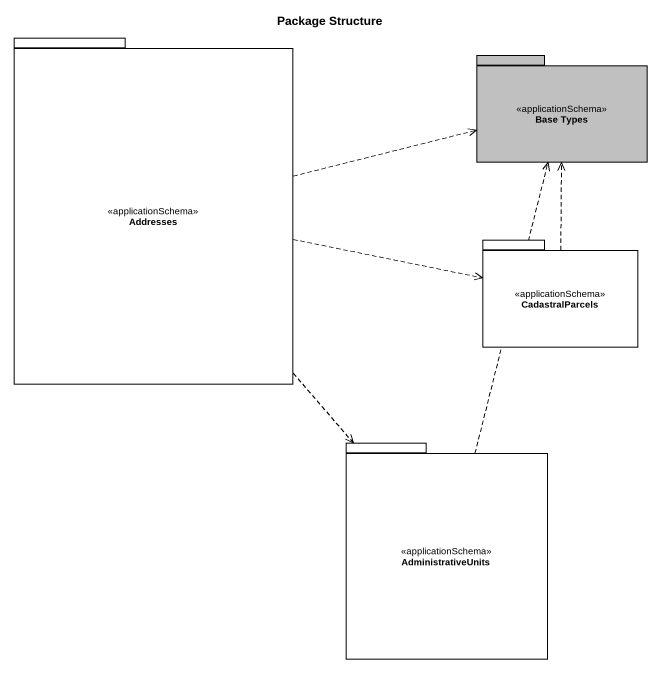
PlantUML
@startuml
title Package Structure
package Addresses <<applicationSchema>> {
}
package "Base Types" as Base_Types <<applicationSchema>> #C0C0C0 {
}
package CadastralParcels <<applicationSchema>> {
}
package AdministrativeUnits <<applicationSchema>> {
}
Addresses .right.> Base_Types
Addresses .right.> CadastralParcels
Addresses ..> AdministrativeUnits
CadastralParcels .up.> Base_Types
AdministrativeUnits .up.> Base_Types
@enduml
